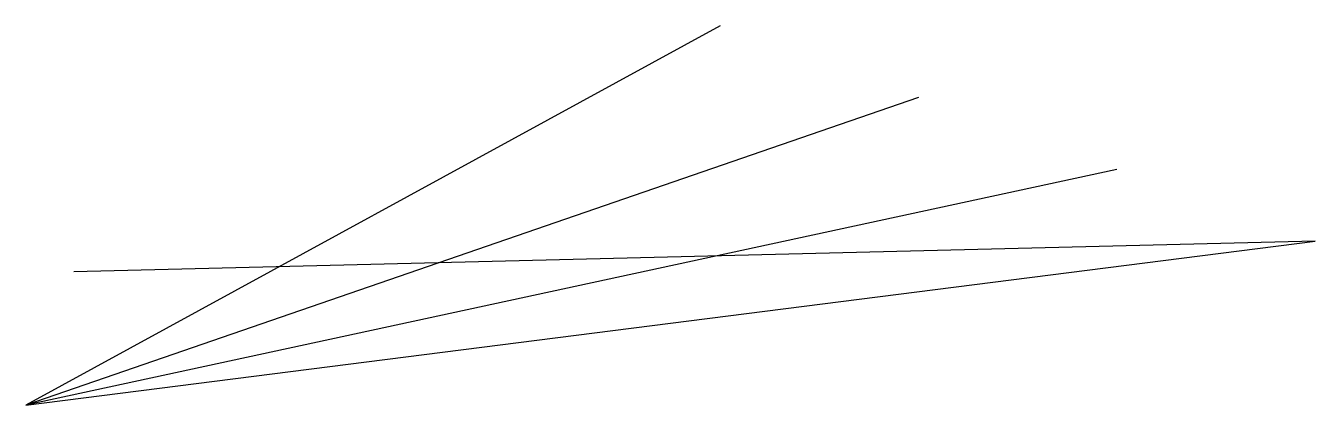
# Model space of a CAD drawing. Units: millimetres at full size, sheet at 1:100. Extents: x -2633 to 20449, y -2755 to 4041.
import ezdxf

# ---------------------------------------------------------------- set-up
doc = ezdxf.new("R2010")
doc.units = ezdxf.units.MM
doc.header["$LTSCALE"] = 100
doc.layers.add('0-0', color=7, linetype='Continuous')

msp = doc.modelspace()

# ---------------------------------------------------------------- linework, layer by layer
at = {"layer": '0-0'}
for p in [(13346.9, 2755.1), (16898, 1469.4)]:
    msp.add_line(p, (-2632.7, -2755.1), dxfattribs=at)
msp.add_lwpolyline([(9795.9, 4040.8), (-2632.7, -2755.1), (20449, 183.7), (-1775.5, -367.3)], dxfattribs=at)

doc.saveas('drawing.dxf')
